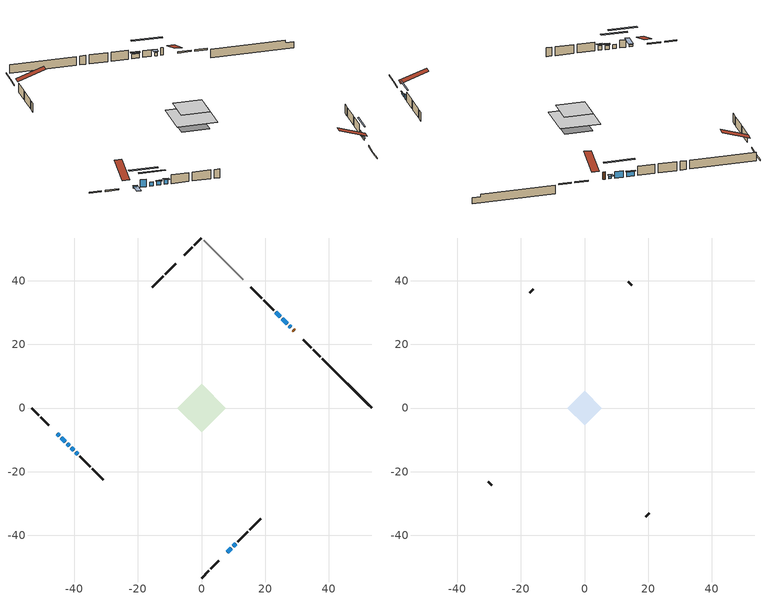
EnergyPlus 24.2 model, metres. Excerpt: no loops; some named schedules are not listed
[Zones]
conditioned space
 floor outside (Floor1 construction): -0.75,0 0,0.75 0.75,0 0,-0.75 z0.67
 floor adiabatic (AdiabaticFloorConstruction): -7.54,0 0,7.54 7.54,0 0,-7.54 z0.67
 floor foundation (Slab1 construction): -5.18,0 0,5.18 5.18,0 0,-5.18 z-1.67
 wall outside (RimJoist1 construction): 0,-53.38 2.24,-51.14 / -53.38,0 -51.14,-2.24 / 0,53.38 -2.24,51.14 / 37.32,16.07 35.08,18.31 z0.67:0.97
 wall outside (RimJoist2 construction): 2.9,-50.49 5.44,-47.95 / -50.49,-2.9 -47.95,-5.44 / -2.9,50.49 -5.44,47.95 / 34.42,18.96 31.88,21.51 z0.67:0.97
 wall outside (AdiabaticWallConstruction 1): 29.19,24.2 28.74,24.64 z0.67:2.7
 wall outside (AdiabaticWallConstruction): 28.09,25.3 27.6,25.79 z0.67:1.56; 8.13,-45.26 9.35,-44.03 / -45.26,-8.13 -44.64,-8.74 z0.67:1.23; 26.94,26.44 25.4,27.99 z0.67:2.42; -43.99,-9.4 -42.86,-10.53 z0.67:2.7; -42.2,-11.18 -41.52,-11.87 / -40.86,-12.52 -40.17,-13.21 z0.67:1.71; 24.74,28.64 23.37,30.01 / 10.01,-43.38 10.69,-42.69 / -39.52,-13.87 -38.84,-14.55 z0.67:1.91
 wall outside (Wall1 construction): 11.35,-42.04 14.56,-38.82 / -38.18,-15.21 -34.96,-18.42 / -8.13,45.25 -11.34,42.04 / 22.72,30.67 19.5,33.88 z0.67:3.11
 wall outside (Wall2 construction): 15.22,-38.17 18.63,-34.76 / -34.31,-19.08 -30.9,-22.49 / -12,41.38 -15.41,37.97 / 18.85,34.54 15.44,37.95 z0.67:3.11
 wall foundation (FoundationWall1 construction): 37.97,15.41,-1.67 37.97,15.41,0.67 51.84,1.54,0.67 51.84,1.54,0.01 53.38,0,0.01 53.38,0,-1.67
 wall adiabatic (Wall4 construction): 13.04,40.34 0.66,52.73 z0.67:3.11
 window (WindowConstruction 7): 28.08,25.3 27.6,25.79 z0.67:1.56
 window (WindowConstruction 8): 8.13,-45.25 9.35,-44.03 z0.67:1.23
 window (WindowConstruction 9): -45.25,-8.13 -44.64,-8.74 z0.67:1.23
 window (WindowConstruction): 26.94,26.44 25.4,27.99 z0.67:2.42
 window (WindowConstruction 1): -43.99,-9.4 -42.86,-10.53 z0.67:2.7
 window (WindowConstruction 2): -42.2,-11.19 -41.52,-11.87 z0.67:1.71
 window (WindowConstruction 3): 24.74,28.64 23.37,30.01 z0.67:1.91
 window (WindowConstruction 4): 10.01,-43.38 10.69,-42.69 z0.67:1.91
 window (WindowConstruction 5): -40.86,-12.53 -40.18,-13.21 z0.67:1.71
 window (WindowConstruction 6): -39.52,-13.87 -38.84,-14.55 z0.67:1.91
 door (Door): 29.19,24.2 28.74,24.64 z0.67:2.7
 ceiling adiabatic (AdiabaticFloorConstruction): 0,-7.54 7.54,0 0,7.54 -7.54,0 z0.67
attic - vented
 floor to conditioned space (Floor2 construction Reversed): -5.37,0 0,5.37 5.37,0 0,-5.37 z3.11
 wall outside (Wall3 construction): 19.28,-34.1 20.36,-33.02 / -30.24,-23.14 -29.16,-24.22 / -16.07,37.32 -17.15,36.24 / 14.78,38.6 13.7,39.68 z0.67:3.11
 roof outside (Roof1 construction): 7.47,-45.91,3.11 2.25,-40.68,5.57 0.87,-42.06,5.57 6.1,-47.29,3.11; -45.91,-7.47,3.11 -40.68,-2.25,5.57 -42.06,-0.87,5.57 -47.29,-6.1,3.11; -7.47,45.91,3.11 -2.25,40.68,5.57 -0.87,42.06,5.57 -6.1,47.29,3.11; 29.84,23.54,3.11 24.62,18.31,5.57 25.99,16.94,5.57 31.22,22.16,3.11
shading: 27.39,26 28.3,25.09 29.16,25.95 28.25,26.86 z1.86; 9.46,-43.93 8.02,-45.36 8.13,-45.47 9.56,-44.03 z1.38; -44.54,-8.85 -45.36,-8.02 -47.95,-10.61 -47.13,-11.43 z1.38; 23.24,30.15 29.1,24.29 29.53,24.72 23.67,30.58 z5.47; -40.7,-12.69 -46.14,-7.24 -46.58,-7.67 -41.13,-13.12 z5.75; -39.36,-14.03 -44.36,-9.03 -44.79,-9.46 -39.79,-14.46 z4.76; 23.16,30.22 24.95,28.43 25.38,28.86 23.59,30.65 z2.21; 12.42,-40.97 8.28,-45.1 8.49,-45.32 12.63,-41.18 z4.36; -39.96,-13.42 -41.07,-12.31 -41.5,-12.75 -40.4,-13.85 z2.01; -38.62,-14.76 -39.73,-13.65 -40.16,-14.09 -39.06,-15.19 z2.21
[Building]
Building 1: Terrain=Suburbs
[Site:Location]
Halifax Intl AP_NS: Latitude {deg}=44.88; Longitude {deg}=-63.51; Time Zone {hr}=-4; Elevation {m}=145; Keep Site Location Information=Yes
[Site:GroundTemperature:Shallow]
3.15511, 1.33576, 1.19006, 2.05344, 5.51939, 8.9692, 11.96, 13.8546, 14.0156, 12.4746, 9.56009, 6.2161
[Site:WaterMainsTemperature]
Calculation Method=Schedule; Temperature Schedule=mains temperature schedule
[Material] Roughness=Rough; Thermal Absorptance=0.9
Name | Thickness {m} | Conductivity {W/m-K} | Density {kg/m3} | Specific Heat {J/kg-K} | Solar Absorptance | Visible Absorptance
asphalt or fiberglass shingles | 0.00635 | 0.162714 | 1121.4 | 1465.45 | 0.4 | 0.4
ceiling loosefill ins | 0.254 | 0.0480833 | 16.02 | 1046.75 | 0.7 | 0.7
ceiling stud and cavity | 0.1397 | 0.12494 | 65.682 | 1177.47 | 0.7 | 0.7
concrete 4.0 in. | 0.1016 | 1.803125 | 2242.8 | 837.4 | 0.7 | 0.7
concrete 8.0 in. | 0.2032 | 1.803125 | 2242.8 | 837.4 | 0.7 | 0.7
door material | 0.04445 | 0.053851 | 512.64 | 1214.23 | 0.7 | 0.7
floor covering | 0.0127 | 0.0433444 | 54.468 | 1339.84 | 0.6 | 0.6
floor rigid ins; rim joist rigid ins; wall rigid ins | 0.051816 | 0.029427 | 32.04 | 1214.23 | 0.7 | 0.7
floor rigid ins 1; wall rigid ins 2 | 0.512978 | 0.029427 | 32.04 | 1214.23 | 0.7 | 0.7
floor stud and cavity | 0.1397 | 0.0959113 | 92.3553 | 1139.71 | 0.7 | 0.7
floor stud and cavity 1 | 0.1397 | 1.75129 | 37.0049 | 1207.88 | 0.7 | 0.7
furniture material conditioned space 1 | 0.1524 | 0.115458 | 640.8 | 1214.23 | 0.6 | 0.6
gypsum board | 0.0127 | 0.160291 | 801 | 837.4 | 0.6 | 0.6
osb sheathing 0.5 in. | 0.0127 | 0.115458 | 512.64 | 1214.23 | 0.7 | 0.7
osb sheathing 0.75 in. | 0.01905 | 0.115458 | 512.64 | 1214.23 | 0.7 | 0.7
osb sheathing 2.0 in. | 0.0508 | 0.115458 | 512.64 | 1214.23 | 0.7 | 0.7
rim joist stud and cavity | 0.0508 | 0.0407152 | 125.044 | 1163.47 | 0.6 | 0.6
wall rigid ins 1 | 0.051816 | 0.029427 | 32.04 | 1214.23 | 0.4 | 0.4
wall stud and cavity | 0.1397 | 0.244877 | 139.0536 | 1170.24 | 0.7 | 0.7
wall stud and cavity 1 | 0.1397 | 0.237545 | 139.0536 | 1170.24 | 0.7 | 0.7
wall stud and cavity 2 | 0.0889 | 6.1454 | 50.32683 | 1063.81 | 0.6 | 0.6
wall stud and cavity 3 | 0.1397 | 0.19047 | 139.0536 | 1170.24 | 0.7 | 0.7
wall stud and cavity 4 | 0.0889 | 0.380278 | 52.3479 | 1209.89 | 0.7 | 0.7
wall stud and cavity 5 | 0.0889 | 0.391764 | 83.0341 | 1211.67 | 0.7 | 0.7
wood siding | 0.0254 | 0.102417 | 544.68 | 1172.36 | 0.4 | 0.4
wood siding 1 | 0.00254 | 0.102417 | 544.68 | 1172.36 | 0.4 | 0.4
wood siding 2; wood siding 3; wood siding 4 | 0.0254 | 0.102417 | 544.68 | 1172.36 | 0.7 | 0.7
[WindowMaterial:SimpleGlazingSystem]
Name | U-Factor {W/m2-K} | Solar Heat Gain Coefficient
WindowMaterial | 2.92474 | 0.64
WindowMaterial 1 | 2.98322 | 0.58
WindowMaterial 2 | 3.00934 | 0.53
WindowMaterial 3 | 2.992306 | 0.55
WindowMaterial 4 | 2.76178 | 0.61
WindowMaterial 5 | 3.04681 | 0.44
[Construction]
AdiabaticFloorConstruction: floor stud and cavity 1, floor rigid ins 1, osb sheathing 0.75 in., floor covering
AdiabaticWallConstruction: wood siding 3, wall rigid ins 2, wall stud and cavity 4, gypsum board
AdiabaticWallConstruction 1: wood siding 4, wall rigid ins 2, wall stud and cavity 4, gypsum board
Door: door material
Floor1 construction: floor stud and cavity, floor rigid ins, osb sheathing 0.75 in., floor covering
Floor2 construction Reversed: gypsum board, ceiling stud and cavity, ceiling loosefill ins
FoundationWall1 construction: concrete 8.0 in.
furniture construction conditioned space 1: furniture material conditioned space 1
PartitionWallConstruction: gypsum board, wall stud and cavity 5, gypsum board
RimJoist1 construction; RimJoist2 construction: wood siding 2, rim joist rigid ins, osb sheathing 2.0 in., rim joist stud and cavity
Roof1 construction: asphalt or fiberglass shingles
Slab1 construction: concrete 4.0 in.
Wall1 construction: wood siding, wall rigid ins, osb sheathing 0.5 in., wall stud and cavity, gypsum board
Wall2 construction: wood siding, wall rigid ins, osb sheathing 0.5 in., wall stud and cavity 1, gypsum board
Wall3 construction: wood siding 1, wall stud and cavity 2
Wall4 construction: wall rigid ins 1, osb sheathing 0.5 in., wall stud and cavity 3, gypsum board
WindowConstruction: WindowMaterial
WindowConstruction 1: WindowMaterial 1
WindowConstruction 2; WindowConstruction 5: WindowMaterial 2
WindowConstruction 3; WindowConstruction 4; WindowConstruction 6: WindowMaterial 3
WindowConstruction 7: WindowMaterial 4
WindowConstruction 8; WindowConstruction 9: WindowMaterial 5
[Zone] Multiplier=1; Part of Total Floor Area=Yes
Name | Volume {m3}
attic - vented | 23.04
conditioned space | 425.4
[Space]
Name | Zone | Volume {m3}
attic - vented 1 | attic - vented | 23.04
conditioned space 1 | conditioned space | 425.4
[ZoneInfiltration:EffectiveLeakageArea]
infil attic - vented 1: Zone or Space=attic - vented 1; Schedule=Always On Discrete; Effective Air Leakage Area {cm2}=2063.28; Stack Coefficient=0.000340908; Wind Coefficient=1.24749e-05
[ZoneMixing]
whole house fan mix: Zone or Space=attic - vented; Schedule=Always On Continuous; Design Flow Rate Calculation Method=Flow/Zone; Design Flow Rate {m3/s}=0; Source Zone or Space=conditioned space
[SurfaceProperty:ExposedFoundationPerimeter]
Slab1: Exposed Perimeter Calculation Method=TotalExposedPerimeter; Total Exposed Perimeter {m}=21.793
[InternalMass] Zone or ZoneList=conditioned space; Space or SpaceList=conditioned space 1
Name | Construction | Surface Area {m2}
furniture mass conditioned space 1 | furniture construction conditioned space 1 | 67.4242
partition wall mass | PartitionWallConstruction | 168.561
[Lights]
interior lighting: Zone or ZoneList or Space or SpaceList=conditioned space 1; Schedule=interior lighting schedule; Design Level Calculation Method=LightingLevel; Lighting Level {W}=343.2; Return Air Fraction=0; Fraction Radiant=0.6; Fraction Visible=0.2; Fraction Replaceable=1
[People]
occupants: Zone or ZoneList or Space or SpaceList=conditioned space 1; Number of People Schedule=occupants schedule; Number of People Calculation Method=People; Number of People=3; Fraction Radiant=0.314171; Sensible Heat Fraction=0.56303; Activity Level Schedule=occupants activity schedule; Carbon Dioxide Generation Rate {m3/s-W}=0; Enable ASHRAE 55 Comfort Warnings=No; Mean Radiant Temperature Calculation Type=EnclosureAveraged
[ElectricEquipment] Zone or ZoneList or Space or SpaceList=conditioned space 1; Design Level Calculation Method=EquipmentLevel
Name | Schedule | Design Level {W} | Fraction Latent | Fraction Radiant | Fraction Lost
clothes dryer | clothes dryer schedule | 140.772 | 0.015 | 0.081 | 0.85
clothes washer | clothes washer schedule | 32.1985 | 0.03 | 0.162 | 0.7
cooking range | cooking range schedule | 208.969 | 0.08 | 0.432 | 0.2
dishwasher | dishwasher schedule | 66.8632 | 0.3 | 0.18 | 0.4
fridge | fridge schedule | 72.9452 | 0 | 0.6 | 0
mech vent bath fan 0 | mech vent bath fan 0 schedule | 50.2 | 0 | 0 | 1
mech vent house fan | mech vent house fan schedule | 19.9167 | 0 | 0 | 0.5
mech vent house fan cfis | mech vent house fan cfis schedule | 0 | 0 | 0 | 0
misc plug loads | misc plug loads schedule | 494.7 | 0.045 | 0.513 | 0.1
whole house fan | Always On Discrete | 0 | 0 | 0 | 1
[OtherEquipment] Zone or ZoneList or Space or SpaceList=conditioned space 1; Design Level Calculation Method=EquipmentLevel
Name | Fuel Type | Schedule | Design Level {W} | Fraction Latent | Fraction Radiant | Fraction Lost
clothes dryer 1 | Electricity | clothes dryer schedule | 0 | 0.015 | 0.081 | 0.85
cooking range 1 | Electricity | cooking range schedule | 0 | 0.08 | 0.432 | 0.2
general water use latent | None | general water use schedule | 59.3978 | 1 | 0 | 0
general water use sensible | None | general water use schedule | -58.539 | 0 | 0.6 | 0
mech vent house fan latent load | None | Always On Discrete | 0 | 1 | 0 | 0
mech vent house fan sensible load | None | Always On Discrete | 0 | 0 | 0 | 0
water heater energy adjustment1 | Electricity | Always On Discrete | 0.01 | 0 | 0 | 1
[ZoneInfiltration:DesignFlowRate] Zone or ZoneList or Space or SpaceList=conditioned space 1; Schedule=Always On Discrete; Design Flow Rate Calculation Method=Flow/Zone; Design Flow Rate {m3/s}=0
infil flow; natural vent flow; whole house fan flow
[ZoneControl:Thermostat]
conditioned space Thermostat: Zone or ZoneList=conditioned space; Control Type Schedule=conditioned space Thermostat Schedule; Control 1=conditioned space temperature setpoint; Temperature Difference Between Cutout And Setpoint {deltaC}=0
[ThermostatSetpoint:DualSetpoint]
conditioned space temperature setpoint: Heating Setpoint Temperature Schedule=heating setpoint; Cooling Setpoint Temperature Schedule=cooling setpoint
[Zone equipment]
conditioned space: electric baseboard
[Foundation:Kiva]
Foundation Kiva 1: Initial Indoor Air Temperature {C}=18; Wall Height Above Grade {m}=0.670011; Wall Depth Below Slab {m}=0.2032
[Foundation:Kiva:Settings]
Soil Conductivity {W/m-K}=0.849921; Soil Density {kg/m3}=1842.3; Soil Specific Heat {J/kg-K}=418.7; Ground Solar Absorptivity=0.9; Ground Thermal Absorptivity=0.9; Ground Surface Roughness {m}=0.03; Far-Field Width {m}=40; Deep-Ground Boundary Condition=ZeroFlux; Deep-Ground Depth {m}=40; Minimum Cell Dimension {m}=0.2; Maximum Cell Growth Coefficient=3; Simulation Timestep=Timestep
[Exterior:Lights]
exterior lighting: Schedule=exterior lighting schedule; Design Level {W}=75.6
[EnergyManagementSystem:Sensor] Output:Variable or Output:Meter Index Key=conditioned space
Name | Output:Variable or Output:Meter
conditioned_space_clg_unmet_s | Zone Cooling Setpoint Not Met Time
conditioned_space_htg_unmet_s | Zone Heating Setpoint Not Met Time
fridge_tin_s; tin_s; tin_s_1 | Zone Mean Air Temperature
tout_s | Zone Outdoor Air Drybulb Temperature
win_s | Zone Air Humidity Ratio
[Schedule:Constant]
Name | Hourly Value
Always On Continuous; mech vent house fan schedule; mech vent house fan cfis schedule; Always On Discrete | 1
occupants activity schedule | 117.228
fridge schedule | 0
[Schedule:Week:Daily]
interior lighting schedule Week Rule - Jan1-Jan27: interior lighting schedule day, interior lighting schedule day, interior lighting schedule day, interior lighting schedule day, interior lighting schedule day, interior lighting schedule day, interior lighting schedule day, interior lighting schedule default day, interior lighting schedule default day, interior lighting schedule default day, interior lighting schedule default day, interior lighting schedule default day
interior lighting schedule Week Rule - Jan28-Feb3: interior lighting schedule day, interior lighting schedule day, interior lighting schedule day, interior lighting schedule day, interior lighting schedule day 1, interior lighting schedule day 1, interior lighting schedule day 1, interior lighting schedule default day, interior lighting schedule default day, interior lighting schedule default day, interior lighting schedule default day, interior lighting schedule default day
interior lighting schedule Week Rule - Feb4-Feb24: interior lighting schedule day 1, interior lighting schedule day 1, interior lighting schedule day 1, interior lighting schedule day 1, interior lighting schedule day 1, interior lighting schedule day 1, interior lighting schedule day 1, interior lighting schedule default day, interior lighting schedule default day, interior lighting schedule default day, interior lighting schedule default day, interior lighting schedule default day
interior lighting schedule Week Rule - Feb25-Mar3: interior lighting schedule day 1, interior lighting schedule day 1, interior lighting schedule day 1, interior lighting schedule day 1, interior lighting schedule day 2, interior lighting schedule day 2, interior lighting schedule day 2, interior lighting schedule default day, interior lighting schedule default day, interior lighting schedule default day, interior lighting schedule default day, interior lighting schedule default day
interior lighting schedule Week Rule - Mar4-Mar31: interior lighting schedule day 2, interior lighting schedule day 2, interior lighting schedule day 2, interior lighting schedule day 2, interior lighting schedule day 2, interior lighting schedule day 2, interior lighting schedule day 2, interior lighting schedule default day, interior lighting schedule default day, interior lighting schedule default day, interior lighting schedule default day, interior lighting schedule default day
interior lighting schedule Week Rule - Apr1-Apr28: interior lighting schedule day 3, interior lighting schedule day 3, interior lighting schedule day 3, interior lighting schedule day 3, interior lighting schedule day 3, interior lighting schedule day 3, interior lighting schedule day 3, interior lighting schedule default day, interior lighting schedule default day, interior lighting schedule default day, interior lighting schedule default day, interior lighting schedule default day
interior lighting schedule Week Rule - Apr29-May5: interior lighting schedule day 3, interior lighting schedule day 3, interior lighting schedule day 4, interior lighting schedule day 4, interior lighting schedule day 4, interior lighting schedule day 4, interior lighting schedule day 4, interior lighting schedule default day, interior lighting schedule default day, interior lighting schedule default day, interior lighting schedule default day, interior lighting schedule default day
interior lighting schedule Week Rule - May6-May26: interior lighting schedule day 4, interior lighting schedule day 4, interior lighting schedule day 4, interior lighting schedule day 4, interior lighting schedule day 4, interior lighting schedule day 4, interior lighting schedule day 4, interior lighting schedule default day, interior lighting schedule default day, interior lighting schedule default day, interior lighting schedule default day, interior lighting schedule default day
interior lighting schedule Week Rule - May27-Jun2: interior lighting schedule day 4, interior lighting schedule day 4, interior lighting schedule day 4, interior lighting schedule day 4, interior lighting schedule day 4, interior lighting schedule day 5, interior lighting schedule day 5, interior lighting schedule default day, interior lighting schedule default day, interior lighting schedule default day, interior lighting schedule default day, interior lighting schedule default day
interior lighting schedule Week Rule - Jun3-Jun30: interior lighting schedule day 5, interior lighting schedule day 5, interior lighting schedule day 5, interior lighting schedule day 5, interior lighting schedule day 5, interior lighting schedule day 5, interior lighting schedule day 5, interior lighting schedule default day, interior lighting schedule default day, interior lighting schedule default day, interior lighting schedule default day, interior lighting schedule default day
interior lighting schedule Week Rule - Jul1-Jul28: interior lighting schedule day 6, interior lighting schedule day 6, interior lighting schedule day 6, interior lighting schedule day 6, interior lighting schedule day 6, interior lighting schedule day 6, interior lighting schedule day 6, interior lighting schedule default day, interior lighting schedule default day, interior lighting schedule default day, interior lighting schedule default day, interior lighting schedule default day
interior lighting schedule Week Rule - Jul29-Aug4: interior lighting schedule day 6, interior lighting schedule day 6, interior lighting schedule day 6, interior lighting schedule day 7, interior lighting schedule day 7, interior lighting schedule day 7, interior lighting schedule day 7, interior lighting schedule default day, interior lighting schedule default day, interior lighting schedule default day, interior lighting schedule default day, interior lighting schedule default day
interior lighting schedule Week Rule - Aug5-Aug25: interior lighting schedule day 7, interior lighting schedule day 7, interior lighting schedule day 7, interior lighting schedule day 7, interior lighting schedule day 7, interior lighting schedule day 7, interior lighting schedule day 7, interior lighting schedule default day, interior lighting schedule default day, interior lighting schedule default day, interior lighting schedule default day, interior lighting schedule default day
interior lighting schedule Week Rule - Aug26-Sep1: interior lighting schedule day 7, interior lighting schedule day 7, interior lighting schedule day 7, interior lighting schedule day 7, interior lighting schedule day 7, interior lighting schedule day 7, interior lighting schedule day 8, interior lighting schedule default day, interior lighting schedule default day, interior lighting schedule default day, interior lighting schedule default day, interior lighting schedule default day
interior lighting schedule Week Rule - Sep2-Sep29: interior lighting schedule day 8, interior lighting schedule day 8, interior lighting schedule day 8, interior lighting schedule day 8, interior lighting schedule day 8, interior lighting schedule day 8, interior lighting schedule day 8, interior lighting schedule default day, interior lighting schedule default day, interior lighting schedule default day, interior lighting schedule default day, interior lighting schedule default day
interior lighting schedule Week Rule - Sep30-Oct6: interior lighting schedule day 8, interior lighting schedule day 9, interior lighting schedule day 9, interior lighting schedule day 9, interior lighting schedule day 9, interior lighting schedule day 9, interior lighting schedule day 9, interior lighting schedule default day, interior lighting schedule default day, interior lighting schedule default day, interior lighting schedule default day, interior lighting schedule default day
interior lighting schedule Week Rule - Oct7-Oct27: interior lighting schedule day 9, interior lighting schedule day 9, interior lighting schedule day 9, interior lighting schedule day 9, interior lighting schedule day 9, interior lighting schedule day 9, interior lighting schedule day 9, interior lighting schedule default day, interior lighting schedule default day, interior lighting schedule default day, interior lighting schedule default day, interior lighting schedule default day
interior lighting schedule Week Rule - Oct28-Nov3: interior lighting schedule day 9, interior lighting schedule day 9, interior lighting schedule day 9, interior lighting schedule day 9, interior lighting schedule day 10, interior lighting schedule day 10, interior lighting schedule day 10, interior lighting schedule default day, interior lighting schedule default day, interior lighting schedule default day, interior lighting schedule default day, interior lighting schedule default day
interior lighting schedule Week Rule - Nov4-Nov24: interior lighting schedule day 10, interior lighting schedule day 10, interior lighting schedule day 10, interior lighting schedule day 10, interior lighting schedule day 10, interior lighting schedule day 10, interior lighting schedule day 10, interior lighting schedule default day, interior lighting schedule default day, interior lighting schedule default day, interior lighting schedule default day, interior lighting schedule default day
interior lighting schedule Week Rule - Nov25-Dec1: interior lighting schedule day 10, interior lighting schedule day 10, interior lighting schedule day 10, interior lighting schedule day 10, interior lighting schedule day 10, interior lighting schedule day 10, interior lighting schedule day 11, interior lighting schedule default day, interior lighting schedule default day, interior lighting schedule default day, interior lighting schedule default day, interior lighting schedule default day
interior lighting schedule Week Rule - Dec2-Dec31: interior lighting schedule day 11, interior lighting schedule day 11, interior lighting schedule day 11, interior lighting schedule day 11, interior lighting schedule day 11, interior lighting schedule day 11, interior lighting schedule day 11, interior lighting schedule default day, interior lighting schedule default day, interior lighting schedule default day, interior lighting schedule default day, interior lighting schedule default day
occupants schedule Week Rule - Jan1-Dec31: occupants schedule day, occupants schedule day, occupants schedule day, occupants schedule day, occupants schedule day, occupants schedule day, occupants schedule day, occupants schedule default day, occupants schedule default day, occupants schedule default day, occupants schedule default day, occupants schedule default day
clothes dryer schedule Week Rule - Jan1-Dec31: clothes dryer schedule day, clothes dryer schedule day, clothes dryer schedule day, clothes dryer schedule day, clothes dryer schedule day, clothes dryer schedule day, clothes dryer schedule day, clothes dryer schedule default day, clothes dryer schedule default day, clothes dryer schedule default day, clothes dryer schedule default day, clothes dryer schedule default day
clothes washer schedule Week Rule - Jan1-Dec31: clothes washer schedule day, clothes washer schedule day, clothes washer schedule day, clothes washer schedule day, clothes washer schedule day, clothes washer schedule day, clothes washer schedule day, clothes washer schedule default day, clothes washer schedule default day, clothes washer schedule default day, clothes washer schedule default day, clothes washer schedule default day
cooking range schedule Week Rule - Jan1-Dec31: cooking range schedule day, cooking range schedule day, cooking range schedule day, cooking range schedule day, cooking range schedule day, cooking range schedule day, cooking range schedule day, cooking range schedule default day, cooking range schedule default day, cooking range schedule default day, cooking range schedule default day, cooking range schedule default day
dishwasher schedule Week Rule - Jan1-Dec31: dishwasher schedule day, dishwasher schedule day, dishwasher schedule day, dishwasher schedule day, dishwasher schedule day, dishwasher schedule day, dishwasher schedule day, dishwasher schedule default day, dishwasher schedule default day, dishwasher schedule default day, dishwasher schedule default day, dishwasher schedule default day
mech vent bath fan 0 schedule Week Rule - Jan1-Dec31: mech vent bath fan 0 schedule day, mech vent bath fan 0 schedule day, mech vent bath fan 0 schedule day, mech vent bath fan 0 schedule day, mech vent bath fan 0 schedule day, mech vent bath fan 0 schedule day, mech vent bath fan 0 schedule day, mech vent bath fan 0 schedule default day, mech vent bath fan 0 schedule default day, mech vent bath fan 0 schedule default day, mech vent bath fan 0 schedule default day, mech vent bath fan 0 schedule default day
misc plug loads schedule Week Rule - Jan1-Dec31: misc plug loads schedule day, misc plug loads schedule day, misc plug loads schedule day, misc plug loads schedule day, misc plug loads schedule day, misc plug loads schedule day, misc plug loads schedule day, misc plug loads schedule default day, misc plug loads schedule default day, misc plug loads schedule default day, misc plug loads schedule default day, misc plug loads schedule default day
general water use schedule Week Rule - Jan1-Dec31: general water use schedule day, general water use schedule day, general water use schedule day, general water use schedule day, general water use schedule day, general water use schedule day, general water use schedule day, general water use schedule default day, general water use schedule default day, general water use schedule default day, general water use schedule default day, general water use schedule default day
exterior lighting schedule Week Rule - Jan1-Jan27: exterior lighting schedule day, exterior lighting schedule day, exterior lighting schedule day, exterior lighting schedule day, exterior lighting schedule day, exterior lighting schedule day, exterior lighting schedule day, exterior lighting schedule default day, exterior lighting schedule default day, exterior lighting schedule default day, exterior lighting schedule default day, exterior lighting schedule default day
exterior lighting schedule Week Rule - Jan28-Feb3: exterior lighting schedule day, exterior lighting schedule day, exterior lighting schedule day, exterior lighting schedule day, exterior lighting schedule day 1, exterior lighting schedule day 1, exterior lighting schedule day 1, exterior lighting schedule default day, exterior lighting schedule default day, exterior lighting schedule default day, exterior lighting schedule default day, exterior lighting schedule default day
exterior lighting schedule Week Rule - Feb4-Feb24: exterior lighting schedule day 1, exterior lighting schedule day 1, exterior lighting schedule day 1, exterior lighting schedule day 1, exterior lighting schedule day 1, exterior lighting schedule day 1, exterior lighting schedule day 1, exterior lighting schedule default day, exterior lighting schedule default day, exterior lighting schedule default day, exterior lighting schedule default day, exterior lighting schedule default day
exterior lighting schedule Week Rule - Feb25-Mar3: exterior lighting schedule day 1, exterior lighting schedule day 1, exterior lighting schedule day 1, exterior lighting schedule day 1, exterior lighting schedule day 2, exterior lighting schedule day 2, exterior lighting schedule day 2, exterior lighting schedule default day, exterior lighting schedule default day, exterior lighting schedule default day, exterior lighting schedule default day, exterior lighting schedule default day
exterior lighting schedule Week Rule - Mar4-Mar31: exterior lighting schedule day 2, exterior lighting schedule day 2, exterior lighting schedule day 2, exterior lighting schedule day 2, exterior lighting schedule day 2, exterior lighting schedule day 2, exterior lighting schedule day 2, exterior lighting schedule default day, exterior lighting schedule default day, exterior lighting schedule default day, exterior lighting schedule default day, exterior lighting schedule default day
exterior lighting schedule Week Rule - Apr1-Apr28: exterior lighting schedule day 3, exterior lighting schedule day 3, exterior lighting schedule day 3, exterior lighting schedule day 3, exterior lighting schedule day 3, exterior lighting schedule day 3, exterior lighting schedule day 3, exterior lighting schedule default day, exterior lighting schedule default day, exterior lighting schedule default day, exterior lighting schedule default day, exterior lighting schedule default day
exterior lighting schedule Week Rule - Apr29-May5: exterior lighting schedule day 3, exterior lighting schedule day 3, exterior lighting schedule day 4, exterior lighting schedule day 4, exterior lighting schedule day 4, exterior lighting schedule day 4, exterior lighting schedule day 4, exterior lighting schedule default day, exterior lighting schedule default day, exterior lighting schedule default day, exterior lighting schedule default day, exterior lighting schedule default day
exterior lighting schedule Week Rule - May6-May26: exterior lighting schedule day 4, exterior lighting schedule day 4, exterior lighting schedule day 4, exterior lighting schedule day 4, exterior lighting schedule day 4, exterior lighting schedule day 4, exterior lighting schedule day 4, exterior lighting schedule default day, exterior lighting schedule default day, exterior lighting schedule default day, exterior lighting schedule default day, exterior lighting schedule default day
exterior lighting schedule Week Rule - May27-Jun2: exterior lighting schedule day 4, exterior lighting schedule day 4, exterior lighting schedule day 4, exterior lighting schedule day 4, exterior lighting schedule day 4, exterior lighting schedule day 5, exterior lighting schedule day 5, exterior lighting schedule default day, exterior lighting schedule default day, exterior lighting schedule default day, exterior lighting schedule default day, exterior lighting schedule default day
exterior lighting schedule Week Rule - Jun3-Jun30: exterior lighting schedule day 5, exterior lighting schedule day 5, exterior lighting schedule day 5, exterior lighting schedule day 5, exterior lighting schedule day 5, exterior lighting schedule day 5, exterior lighting schedule day 5, exterior lighting schedule default day, exterior lighting schedule default day, exterior lighting schedule default day, exterior lighting schedule default day, exterior lighting schedule default day
exterior lighting schedule Week Rule - Jul1-Jul28: exterior lighting schedule day 6, exterior lighting schedule day 6, exterior lighting schedule day 6, exterior lighting schedule day 6, exterior lighting schedule day 6, exterior lighting schedule day 6, exterior lighting schedule day 6, exterior lighting schedule default day, exterior lighting schedule default day, exterior lighting schedule default day, exterior lighting schedule default day, exterior lighting schedule default day
exterior lighting schedule Week Rule - Jul29-Aug4: exterior lighting schedule day 6, exterior lighting schedule day 6, exterior lighting schedule day 6, exterior lighting schedule day 7, exterior lighting schedule day 7, exterior lighting schedule day 7, exterior lighting schedule day 7, exterior lighting schedule default day, exterior lighting schedule default day, exterior lighting schedule default day, exterior lighting schedule default day, exterior lighting schedule default day
exterior lighting schedule Week Rule - Aug5-Aug25: exterior lighting schedule day 7, exterior lighting schedule day 7, exterior lighting schedule day 7, exterior lighting schedule day 7, exterior lighting schedule day 7, exterior lighting schedule day 7, exterior lighting schedule day 7, exterior lighting schedule default day, exterior lighting schedule default day, exterior lighting schedule default day, exterior lighting schedule default day, exterior lighting schedule default day
exterior lighting schedule Week Rule - Aug26-Sep1: exterior lighting schedule day 7, exterior lighting schedule day 7, exterior lighting schedule day 7, exterior lighting schedule day 7, exterior lighting schedule day 7, exterior lighting schedule day 7, exterior lighting schedule day 8, exterior lighting schedule default day, exterior lighting schedule default day, exterior lighting schedule default day, exterior lighting schedule default day, exterior lighting schedule default day
exterior lighting schedule Week Rule - Sep2-Sep29: exterior lighting schedule day 8, exterior lighting schedule day 8, exterior lighting schedule day 8, exterior lighting schedule day 8, exterior lighting schedule day 8, exterior lighting schedule day 8, exterior lighting schedule day 8, exterior lighting schedule default day, exterior lighting schedule default day, exterior lighting schedule default day, exterior lighting schedule default day, exterior lighting schedule default day
exterior lighting schedule Week Rule - Sep30-Oct6: exterior lighting schedule day 8, exterior lighting schedule day 9, exterior lighting schedule day 9, exterior lighting schedule day 9, exterior lighting schedule day 9, exterior lighting schedule day 9, exterior lighting schedule day 9, exterior lighting schedule default day, exterior lighting schedule default day, exterior lighting schedule default day, exterior lighting schedule default day, exterior lighting schedule default day
exterior lighting schedule Week Rule - Oct7-Oct27: exterior lighting schedule day 9, exterior lighting schedule day 9, exterior lighting schedule day 9, exterior lighting schedule day 9, exterior lighting schedule day 9, exterior lighting schedule day 9, exterior lighting schedule day 9, exterior lighting schedule default day, exterior lighting schedule default day, exterior lighting schedule default day, exterior lighting schedule default day, exterior lighting schedule default day
exterior lighting schedule Week Rule - Oct28-Nov3: exterior lighting schedule day 9, exterior lighting schedule day 9, exterior lighting schedule day 9, exterior lighting schedule day 9, exterior lighting schedule day 10, exterior lighting schedule day 10, exterior lighting schedule day 10, exterior lighting schedule default day, exterior lighting schedule default day, exterior lighting schedule default day, exterior lighting schedule default day, exterior lighting schedule default day
[Schedule:Year]
interior lighting schedule: interior lighting schedule Week Rule - Jan1-Jan27, 1, 1, 1, 27, interior lighting schedule Week Rule - Jan28-Feb3, 1, 28, 2, 3, interior lighting schedule Week Rule - Feb4-Feb24, 2, 4, 2, 24, interior lighting schedule Week Rule - Feb25-Mar3, 2, 25, 3, 3, interior lighting schedule Week Rule - Mar4-Mar31, 3, 4, 3, 31, interior lighting schedule Week Rule - Apr1-Apr28, 4, 1, 4, 28, interior lighting schedule Week Rule - Apr29-May5, 4, 29, 5, 5, interior lighting schedule Week Rule - May6-May26, 5, 6, 5, 26, interior lighting schedule Week Rule - May27-Jun2, 5, 27, 6, 2, interior lighting schedule Week Rule - Jun3-Jun30, 6, 3, 6, 30, interior lighting schedule Week Rule - Jul1-Jul28, 7, 1, 7, 28, interior lighting schedule Week Rule - Jul29-Aug4, 7, 29, 8, 4, interior lighting schedule Week Rule - Aug5-Aug25, 8, 5, 8, 25, interior lighting schedule Week Rule - Aug26-Sep1, 8, 26, 9, 1, interior lighting schedule Week Rule - Sep2-Sep29, 9, 2, 9, 29, interior lighting schedule Week Rule - Sep30-Oct6, 9, 30, 10, 6, interior lighting schedule Week Rule - Oct7-Oct27, 10, 7, 10, 27, interior lighting schedule Week Rule - Oct28-Nov3, 10, 28, 11, 3, interior lighting schedule Week Rule - Nov4-Nov24, 11, 4, 11, 24, interior lighting schedule Week Rule - Nov25-Dec1, 11, 25, 12, 1, interior lighting schedule Week Rule - Dec2-Dec31, 12, 2, 12, 31
occupants schedule: occupants schedule Week Rule - Jan1-Dec31, 1, 1, 12, 31
clothes dryer schedule: clothes dryer schedule Week Rule - Jan1-Dec31, 1, 1, 12, 31
clothes washer schedule: clothes washer schedule Week Rule - Jan1-Dec31, 1, 1, 12, 31
cooking range schedule: cooking range schedule Week Rule - Jan1-Dec31, 1, 1, 12, 31
dishwasher schedule: dishwasher schedule Week Rule - Jan1-Dec31, 1, 1, 12, 31
mech vent bath fan 0 schedule: mech vent bath fan 0 schedule Week Rule - Jan1-Dec31, 1, 1, 12, 31
misc plug loads schedule: misc plug loads schedule Week Rule - Jan1-Dec31, 1, 1, 12, 31
general water use schedule: general water use schedule Week Rule - Jan1-Dec31, 1, 1, 12, 31
exterior lighting schedule: exterior lighting schedule Week Rule - Jan1-Jan27, 1, 1, 1, 27, exterior lighting schedule Week Rule - Jan28-Feb3, 1, 28, 2, 3, exterior lighting schedule Week Rule - Feb4-Feb24, 2, 4, 2, 24, exterior lighting schedule Week Rule - Feb25-Mar3, 2, 25, 3, 3, exterior lighting schedule Week Rule - Mar4-Mar31, 3, 4, 3, 31, exterior lighting schedule Week Rule - Apr1-Apr28, 4, 1, 4, 28, exterior lighting schedule Week Rule - Apr29-May5, 4, 29, 5, 5, exterior lighting schedule Week Rule - May6-May26, 5, 6, 5, 26, exterior lighting schedule Week Rule - May27-Jun2, 5, 27, 6, 2, exterior lighting schedule Week Rule - Jun3-Jun30, 6, 3, 6, 30, exterior lighting schedule Week Rule - Jul1-Jul28, 7, 1, 7, 28, exterior lighting schedule Week Rule - Jul29-Aug4, 7, 29, 8, 4, exterior lighting schedule Week Rule - Aug5-Aug25, 8, 5, 8, 25, exterior lighting schedule Week Rule - Aug26-Sep1, 8, 26, 9, 1, exterior lighting schedule Week Rule - Sep2-Sep29, 9, 2, 9, 29, exterior lighting schedule Week Rule - Sep30-Oct6, 9, 30, 10, 6, exterior lighting schedule Week Rule - Oct7-Oct27, 10, 7, 10, 27, exterior lighting schedule Week Rule - Oct28-Nov3, 10, 28, 11, 3, exterior lighting schedule Week Rule - Nov4-Nov24, 11, 4, 11, 24, exterior lighting schedule Week Rule - Nov25-Dec1, 11, 25, 12, 1, exterior lighting schedule Week Rule - Dec2-Dec31, 12, 2, 12, 31
[Schedule:Compact]
conditioned space Thermostat Schedule: Through: 12/31, For: AllDays, Until: 24:00, 4
mains temperature schedule: Through: 01/01, For: AllDays, Until: 24:00, 7.41, Through: 01/02, For: AllDays, Until: 24:00, 7.34833, Through: 01/03, For: AllDays, Until: 24:00, 7.28778, Through: 01/04, For: AllDays, Until: 24:00, 7.22889, Through: 01/05, For: AllDays, Until: 24:00, 7.17056, Through: 01/06, For: AllDays, Until: 24:00, 7.11333, Through: 01/07, For: AllDays, Until: 24:00, 7.05722, Through: 01/08, For: AllDays, Until: 24:00, 7.00167, Through: 01/09, For: AllDays, Until: 24:00, 6.94778, Through: 01/10, For: AllDays, Until: 24:00, 6.895, Through: 01/11, For: AllDays, Until: 24:00, 6.84333, Through: 01/12, For: AllDays, Until: 24:00, 6.79278, Through: 01/13, For: AllDays, Until: 24:00, 6.74389, Through: 01/14, For: AllDays, Until: 24:00, 6.69556, Through: 01/15, For: AllDays, Until: 24:00, 6.64889, Through: 01/16, For: AllDays, Until: 24:00, 6.60278, Through: 01/17, For: AllDays, Until: 24:00, 6.55833, Through: 01/18, For: AllDays, Until: 24:00, 6.515, Through: 01/19, For: AllDays, Until: 24:00, 6.47333, Through: 01/20, For: AllDays, Until: 24:00, 6.43278, Through: 01/21, For: AllDays, Until: 24:00, 6.39333, Through: 01/22, For: AllDays, Until: 24:00, 6.355, Through: 01/23, For: AllDays, Until: 24:00, 6.31833, Through: 01/24, For: AllDays, Until: 24:00, 6.28278, Through: 01/25, For: AllDays, Until: 24:00, 6.24889, Through: 01/26, For: AllDays, Until: 24:00, 6.21611, Through: 01/27, For: AllDays, Until: 24:00, 6.18444, Through: 01/28, For: AllDays, Until: 24:00, 6.15444, Through: 01/29, For: AllDays, Until: 24:00, 6.12556, Through: 01/30, For: AllDays, Until: 24:00, 6.09833, Through: 01/31, For: AllDays, Until: 24:00, 6.07222, Through: 02/01, For: AllDays, Until: 24:00, 6.04778, Through: 02/02, For: AllDays, Until: 24:00, 6.02444, Through: 02/03, For: AllDays, Until: 24:00, 6.00278, Through: 02/04, For: AllDays, Until: 24:00, 5.98222, Through: 02/05, For: AllDays, Until: 24:00, 5.96333, Through: 02/06, For: AllDays, Until: 24:00, 5.94556, Through: 02/07, For: AllDays, Until: 24:00, 5.92944, Through: 02/08, For: AllDays, Until: 24:00, 5.915, Through: 02/09, For: AllDays, Until: 24:00, 5.90167, Through: 02/10, For: AllDays, Until: 24:00, 5.89, Through: 02/11, For: AllDays, Until: 24:00, 5.87944, Through: 02/12, For: AllDays, Until: 24:00, 5.87056, Through: 02/13, For: AllDays, Until: 24:00, 5.86333, Through: 02/14, For: AllDays, Until: 24:00, 5.85722, Through: 02/15, For: AllDays, Until: 24:00, 5.85278, Through: 02/16, For: AllDays, Until: 24:00, 5.84944, Through: 02/17, For: AllDays, Until: 24:00, 5.84833, Through: 02/18, For: AllDays, Until: 24:00, 5.84778, Through: 02/19, For: AllDays, Until: 24:00, 5.84944, Through: 02/20, For: AllDays, Until: 24:00, 5.85167, Through: 02/21, For: AllDays, Until: 24:00, 5.85611, Through: 02/22, For: AllDays, Until: 24:00, 5.86167, Through: 02/23, For: AllDays, Until: 24:00, 5.86889, Through: 02/24, For: AllDays, Until: 24:00, 5.87722, Through: 02/25, For: AllDays, Until: 24:00, 5.88722, Through: 02/26, For: AllDays, Until: 24:00, 5.89889, Through: 02/27, For: AllDays, Until: 24:00, 5.91167, Through: 02/28, For: AllDays, Until: 24:00, 5.92611, Through: 03/01, For: AllDays, Until: 24:00, 5.94222, Through: 03/02, For: AllDays, Until: 24:00, 5.95944, Through: 03/03, For: AllDays, Until: 24:00, 5.97778, Through: 03/04, For: AllDays, Until: 24:00, 5.99778, Through: 03/05, For: AllDays, Until: 24:00, 6.01944, Through: 03/06, For: AllDays, Until: 24:00, 6.04222, Through: 03/07, For: AllDays, Until: 24:00, 6.06667, Through: 03/08, For: AllDays, Until: 24:00, 6.09222, Through: 03/09, For: AllDays, Until: 24:00, 6.11944, Through: 03/10, For: AllDays, Until: 24:00, 6.14778, Through: 03/11, For: AllDays, Until: 24:00, 6.17722, Through: 03/12, For: AllDays, Until: 24:00, 6.20833, Through: 03/13, For: AllDays, Until: 24:00, 6.24111, Through: 03/14, For: AllDays, Until: 24:00, 6.275, Through: 03/15, For: AllDays, Until: 24:00, 6.31, Through: 03/16, For: AllDays, Until: 24:00, 6.34667, Through: 03/17, For: AllDays, Until: 24:00, 6.38444, Through: 03/18, For: AllDays, Until: 24:00, 6.42333, Through: 03/19, For: AllDays, Until: 24:00, 6.46389, Through: 03/20, For: AllDays, Until: 24:00, 6.50556, Through: 03/21, For: AllDays, Until: 24:00, 6.54833, Through: 03/22, For: AllDays, Until: 24:00, 6.59278, Through: 03/23, For: AllDays, Until: 24:00, 6.63833, Through: 03/24, For: AllDays, Until: 24:00, 6.685, Through: 03/25, For: AllDays, Until: 24:00, 6.73278, Through: 03/26, For: AllDays, Until: 24:00, 6.78167, Through: 03/27, For: AllDays, Until: 24:00, 6.83167, Through: 03/28, For: AllDays, Until: 24:00, 6.88333, Through: 03/29, For: AllDays, Until: 24:00, 6.93611, Through: 03/30, For: AllDays, Until: 24:00, 6.98944, Through: 03/31, For: AllDays, Until: 24:00, 7.04444, Through: 04/01, For: AllDays, Until: 24:00, 7.1, Through: 04/02, For: AllDays, Until: 24:00, 7.15722, Through: 04/03, For: AllDays, Until: 24:00, 7.21556, Through: 04/04, For: AllDays, Until: 24:00, 7.27444, Through: 04/05, For: AllDays, Until: 24:00, 7.33444, Through: 04/06, For: AllDays, Until: 24:00, 7.39556, Through: 04/07, For: AllDays, Until: 24:00, 7.45778, Through: 04/08, For: AllDays, Until: 24:00, 7.52111, Through: 04/09, For: AllDays, Until: 24:00, 7.585, Through: 04/10, For: AllDays, Until: 24:00, 7.65, Through: 04/11, For: AllDays, Until: 24:00, 7.71611, Through: 04/12, For: AllDays, Until: 24:00, 7.78333, Through: 04/13, For: AllDays, Until: 24:00, 7.85111, Through: 04/14, For: AllDays, Until: 24:00, 7.91944, Through: 04/15, For: AllDays, Until: 24:00, 7.98889, Through: 04/16, For: AllDays, Until: 24:00, 8.05944, Through: 04/17, For: AllDays, Until: 24:00, 8.13056, Through: 04/18, For: AllDays, Until: 24:00, 8.20222, Through: 04/19, For: AllDays, Until: 24:00, 8.275, Through: 04/20, For: AllDays, Until: 24:00, 8.34833, Through: 04/21, For: AllDays, Until: 24:00, 8.42222, Through: 04/22, For: AllDays, Until: 24:00, 8.49722, Through: 04/23, For: AllDays, Until: 24:00, 8.57278, Through: 04/24, For: AllDays, Until: 24:00, 8.64889, Through: 04/25, For: AllDays, Until: 24:00, 8.72556, Through: 04/26, For: AllDays, Until: 24:00, 8.80278, Through: 04/27, For: AllDays, Until: 24:00, 8.88111, Through: 04/28, For: AllDays, Until: 24:00, 8.95944, Through: 04/29, For: AllDays, Until: 24:00, 9.03833, Through: 04/30, For: AllDays, Until: 24:00, 9.11778, Through: 05/01, For: AllDays, Until: 24:00, 9.19778, Through: 05/02, For: AllDays, Until: 24:00, 9.27833, Through: 05/03, For: AllDays, Until: 24:00, 9.35944, Through: 05/04, For: AllDays, Until: 24:00, 9.44056, Through: 05/05, For: AllDays, Until: 24:00, 9.52278, Through: 05/06, For: AllDays, Until: 24:00, 9.60444, Through: 05/07, For: AllDays, Until: 24:00, 9.68722, Through: 05/08, For: AllDays, Until: 24:00, 9.77, Through: 05/09, For: AllDays, Until: 24:00, 9.85278, Through: 05/10, For: AllDays, Until: 24:00, 9.93611, Through: 05/11, For: AllDays, Until: 24:00, 10.02, Through: 05/12, For: AllDays, Until: 24:00, 10.1039, Through: 05/13, For: AllDays, Until: 24:00, 10.1878, Through: 05/14, For: AllDays, Until: 24:00, 10.2722, Through: 05/15, For: AllDays, Until: 24:00, 10.3561, Through: 05/16, For: AllDays, Until: 24:00, 10.4406, Through: 05/17, For: AllDays, Until: 24:00, 10.5256, Through: 05/18, For: AllDays, Until: 24:00, 10.61, Through: 05/19, For: AllDays, Until: 24:00, 10.6944, Through: 05/20, For: AllDays, Until: 24:00, 10.7794, Through: 05/21, For: AllDays, Until: 24:00, 10.8639, Through: 05/22, For: AllDays, Until: 24:00, 10.9489, Through: 05/23, For: AllDays, Until: 24:00, 11.0333, Through: 05/24, For: AllDays, Until: 24:00, 11.1178, Through: 05/25, For: AllDays, Until: 24:00, 11.2022, Through: 05/26, For: AllDays, Until: 24:00, 11.2867, Through: 05/27, For: AllDays, Until: 24:00, 11.3711, Through: 05/28, For: AllDays, Until: 24:00, 11.455, Through: 05/29, For: AllDays, Until: 24:00, 11.5389, Through: 05/30, For: AllDays, Until: 24:00, 11.6222, Through: 05/31, For: AllDays, Until: 24:00, 11.7056, Through: 06/01, For: AllDays, Until: 24:00, 11.7883, Through: 06/02, For: AllDays, Until: 24:00, 11.8711, Through: 06/03, For: AllDays, Until: 24:00, 11.9539, Through: 06/04, For: AllDays, Until: 24:00, 12.0356, Through: 06/05, For: AllDays, Until: 24:00, 12.1172, Through: 06/06, For: AllDays, Until: 24:00, 12.1989, Through: 06/07, For: AllDays, Until: 24:00, 12.2794, Through: 06/08, For: AllDays, Until: 24:00, 12.36, Through: 06/09, For: AllDays, Until: 24:00, 12.44, Through: 06/10, For: AllDays, Until: 24:00, 12.5194, Through: 06/11, For: AllDays, Until: 24:00, 12.5983, Through: 06/12, For: AllDays, Until: 24:00, 12.6767, Through: 06/13, For: AllDays, Until: 24:00, 12.7544, Through: 06/14, For: AllDays, Until: 24:00, 12.8317, Through: 06/15, For: AllDays, Until: 24:00, 12.9083, Through: 06/16, For: AllDays, Until: 24:00, 12.9844, Through: 06/17, For: AllDays, Until: 24:00, 13.0594, Through: 06/18, For: AllDays, Until: 24:00, 13.1344, Through: 06/19, For: AllDays, Until: 24:00, 13.2083, Through: 06/20, For: AllDays, Until: 24:00, 13.2811, Through: 06/21, For: AllDays, Until: 24:00, 13.3539, Through: 06/22, For: AllDays, Until: 24:00, 13.4256, Through: 06/23, For: AllDays, Until: 24:00, 13.4967, Through: 06/24, For: AllDays, Until: 24:00, 13.5667, Through: 06/25, For: AllDays, Until: 24:00, 13.6361, Through: 06/26, For: AllDays, Until: 24:00, 13.7044, Through: 06/27, For: AllDays, Until: 24:00, 13.7717, Through: 06/28, For: AllDays, Until: 24:00, 13.8389, Through: 06/29, For: AllDays, Until: 24:00, 13.9044, Through: 06/30, For: AllDays, Until: 24:00, 13.9694, Through: 07/01, For: AllDays, Until: 24:00, 14.0333, Through: 07/02, For: AllDays, Until: 24:00, 14.0961, Through: 07/03, For: AllDays, Until: 24:00, 14.1583, Through: 07/04, For: AllDays, Until: 24:00, 14.2189, Through: 07/05, For: AllDays, Until: 24:00, 14.2789, Through: 07/06, For: AllDays, Until: 24:00, 14.3378, Through: 07/07, For: AllDays, Until: 24:00, 14.3956, Through: 07/08, For: AllDays, Until: 24:00, 14.4522, Through: 07/09, For: AllDays, Until: 24:00, 14.5083, Through: 07/10, For: AllDays, Until: 24:00, 14.5628, Through: 07/11, For: AllDays, Until: 24:00, 14.6161, Through: 07/12, For: AllDays, Until: 24:00, 14.6683, Through: 07/13, For: AllDays, Until: 24:00, 14.7194, Through: 07/14, For: AllDays, Until: 24:00, 14.7694, Through: 07/15, For: AllDays, Until: 24:00, 14.8183, Through: 07/16, For: AllDays, Until: 24:00, 14.8661, Through: 07/17, For: AllDays, Until: 24:00, 14.9122, Through: 07/18, For: AllDays, Until: 24:00, 14.9572, Through: 07/19, For: AllDays, Until: 24:00, 15.0011, Through: 07/20, For: AllDays, Until: 24:00, 15.0439, Through: 07/21, For: AllDays, Until: 24:00, 15.0856, Through: 07/22, For: AllDays, Until: 24:00, 15.1256, Through: 07/23, For: AllDays, Until: 24:00, 15.1644, Through: 07/24, For: AllDays, Until: 24:00, 15.2017, Through: 07/25, For: AllDays, Until: 24:00, 15.2383, Through: 07/26, For: AllDays, Until: 24:00, 15.2728, Through: 07/27, For: AllDays, Until: 24:00, 15.3067, Through: 07/28, For: AllDays, Until: 24:00, 15.3389, Through: 07/29, For: AllDays, Until: 24:00, 15.3694, Through: 07/30, For: AllDays, Until: 24:00, 15.3989, Through: 07/31, For: AllDays, Until: 24:00, 15.4272, Through: 08/01, For: AllDays, Until: 24:00, 15.4539, Through: 08/02, For: AllDays, Until: 24:00, 15.4794, Through: 08/03, For: AllDays, Until: 24:00, 15.5033, Through: 08/04, For: AllDays, Until: 24:00, 15.5261, Through: 08/05, For: AllDays, Until: 24:00, 15.5472, Through: 08/06, For: AllDays, Until: 24:00, 15.5667, Through: 08/07, For: AllDays, Until: 24:00, 15.585, Through: 08/08, For: AllDays, Until: 24:00, 15.6022, Through: 08/09, For: AllDays, Until: 24:00, 15.6172, Through: 08/10, For: AllDays, Until: 24:00, 15.6317, Through: 08/11, For: AllDays, Until: 24:00, 15.6439, Through: 08/12, For: AllDays, Until: 24:00, 15.655, Through: 08/13, For: AllDays, Until: 24:00, 15.665, Through: 08/14, For: AllDays, Until: 24:00, 15.6733, Through: 08/15, For: AllDays, Until: 24:00, 15.68, Through: 08/16, For: AllDays, Until: 24:00, 15.6856, Through: 08/17, For: AllDays, Until: 24:00, 15.6894, Through: 08/18, For: AllDays, Until: 24:00, 15.6917, Through: 08/19, For: AllDays, Until: 24:00, 15.6928, Through: 08/20, For: AllDays, Until: 24:00, 15.6922, Through: 08/21, For: AllDays, Until: 24:00, 15.69, Through: 08/22, For: AllDays, Until: 24:00, 15.6867, Through: 08/23, For: AllDays, Until: 24:00, 15.6822, Through: 08/24, For: AllDays, Until: 24:00, 15.6756, Through: 08/25, For: AllDays, Until: 24:00, 15.6678, Through: 08/26, For: AllDays, Until: 24:00, 15.6589, Through: 08/27, For: AllDays, Until: 24:00, 15.6478, Through: 08/28, For: AllDays, Until: 24:00, 15.6361, Through: 08/29, For: AllDays, Until: 24:00, 15.6222, Through: 08/30, For: AllDays, Until: 24:00, 15.6072, Through: 08/31, For: AllDays, Until: 24:00, 15.5911, Through: 09/01, For: AllDays, Until: 24:00, 15.5733, Through: 09/02, For: AllDays, Until: 24:00, 15.5539, Through: 09/03, For: AllDays, Until: 24:00, 15.5333, Through: 09/04, For: AllDays, Until: 24:00, 15.5111, Through: 09/05, For: AllDays, Until: 24:00, 15.4878, Through: 09/06, For: AllDays, Until: 24:00, 15.4628, Through: 09/07, For: AllDays, Until: 24:00, 15.4367, Through: 09/08, For: AllDays, Until: 24:00, 15.4089, Through: 09/09, For: AllDays, Until: 24:00, 15.38, Through: 09/10, For: AllDays, Until: 24:00, 15.3494, Through: 09/11, For: AllDays, Until: 24:00, 15.3178, Through: 09/12, For: AllDays, Until: 24:00, 15.2844, Through: 09/13, For: AllDays, Until: 24:00, 15.25, Through: 09/14, For: AllDays, Until: 24:00, 15.2144, Through: 09/15, For: AllDays, Until: 24:00, 15.1772, Through: 09/16, For: AllDays, Until: 24:00, 15.1389, Through: 09/17, For: AllDays, Until: 24:00, 15.0989, Through: 09/18, For: AllDays, Until: 24:00, 15.0583, Through: 09/19, For: AllDays, Until: 24:00, 15.0161, Through: 09/20, For: AllDays, Until: 24:00, 14.9722, Through: 09/21, For: AllDays, Until: 24:00, 14.9278, Through: 09/22, For: AllDays, Until: 24:00, 14.8817, Through: 09/23, For: AllDays, Until: 24:00, 14.8344, Through: 09/24, For: AllDays, Until: 24:00, 14.7861, Through: 09/25, For: AllDays, Until: 24:00, 14.7367, Through: 09/26, For: AllDays, Until: 24:00, 14.6861, Through: 09/27, For: AllDays, Until: 24:00, 14.6339, Through: 09/28, For: AllDays, Until: 24:00, 14.5811, Through: 09/29, For: AllDays, Until: 24:00, 14.5267, Through: 09/30, For: AllDays, Until: 24:00, 14.4717, Through: 10/01, For: AllDays, Until: 24:00, 14.415, Through: 10/02, For: AllDays, Until: 24:00, 14.3578, Through: 10/03, For: AllDays, Until: 24:00, 14.2989, Through: 10/04, For: AllDays, Until: 24:00, 14.2394, Through: 10/05, For: AllDays, Until: 24:00, 14.1789, Through: 10/06, For: AllDays, Until: 24:00, 14.1172, Through: 10/07, For: AllDays, Until: 24:00, 14.0544, Through: 10/08, For: AllDays, Until: 24:00, 13.9911, Through: 10/09, For: AllDays, Until: 24:00, 13.9267, Through: 10/10, For: AllDays, Until: 24:00, 13.8611, Through: 10/11, For: AllDays, Until: 24:00, 13.7944, Through: 10/12, For: AllDays, Until: 24:00, 13.7272, Through: 10/13, For: AllDays, Until: 24:00, 13.6594, Through: 10/14, For: AllDays, Until: 24:00, 13.59, Through: 10/15, For: AllDays, Until: 24:00, 13.5206, Through: 10/16, For: AllDays, Until: 24:00, 13.4494, Through: 10/17, For: AllDays, Until: 24:00, 13.3783, Through: 10/18, For: AllDays, Until: 24:00, 13.3061, Through: 10/19, For: AllDays, Until: 24:00, 13.2328, Through: 10/20, For: AllDays, Until: 24:00, 13.1594, Through: 10/21, For: AllDays, Until: 24:00, 13.085, Through: 10/22, For: AllDays, Until: 24:00, 13.01, Through: 10/23, For: AllDays, Until: 24:00, 12.9339, Through: 10/24, For: AllDays, Until: 24:00, 12.8578, Through: 10/25, For: AllDays, Until: 24:00, 12.7806, Through: 10/26, For: AllDays, Until: 24:00, 12.7028, Through: 10/27, For: AllDays, Until: 24:00, 12.625, Through: 10/28, For: AllDays, Until: 24:00, 12.5461, Through: 10/29, For: AllDays, Until: 24:00, 12.4667, Through: 10/30, For: AllDays, Until: 24:00, 12.3872, Through: 10/31, For: AllDays, Until: 24:00, 12.3067, Through: 11/01, For: AllDays, Until: 24:00, 12.2261, Through: 11/02, For: AllDays, Until: 24:00, 12.145, Through: 11/03, For: AllDays, Until: 24:00, 12.0633, Through: 11/04, For: AllDays, Until: 24:00, 11.9817, Through: 11/05, For: AllDays, Until: 24:00, 11.8994, Through: 11/06, For: AllDays, Until: 24:00, 11.8167, Through: 11/07, For: AllDays, Until: 24:00, 11.7339, Through: 11/08, For: AllDays, Until: 24:00, 11.6506, Through: 11/09, For: AllDays, Until: 24:00, 11.5672, Through: 11/10, For: AllDays, Until: 24:00, 11.4833, Through: 11/11, For: AllDays, Until: 24:00, 11.3994, Through: 11/12, For: AllDays, Until: 24:00, 11.315, Through: 11/13, For: AllDays, Until: 24:00, 11.2311, Through: 11/14, For: AllDays, Until: 24:00, 11.1467, Through: 11/15, For: AllDays, Until: 24:00, 11.0622, Through: 11/16, For: AllDays, Until: 24:00, 10.9772, Through: 11/17, For: AllDays, Until: 24:00, 10.8928, Through: 11/18, For: AllDays, Until: 24:00, 10.8083, Through: 11/19, For: AllDays, Until: 24:00, 10.7233, Through: 11/20, For: AllDays, Until: 24:00, 10.6389, Through: 11/21, For: AllDays, Until: 24:00, 10.5539, Through: 11/22, For: AllDays, Until: 24:00, 10.4694, Through: 11/23, For: AllDays, Until: 24:00, 10.385, Through: 11/24, For: AllDays, Until: 24:00, 10.3006, Through: 11/25, For: AllDays, Until: 24:00, 10.2161, Through: 11/26, For: AllDays, Until: 24:00, 10.1322, Through: 11/27, For: AllDays, Until: 24:00, 10.0483, Through: 11/28, For: AllDays, Until: 24:00, 9.96444, Through: 11/29, For: AllDays, Until: 24:00, 9.88111, Through: 11/30, For: AllDays, Until: 24:00, 9.79778, Through: 12/01, For: AllDays, Until: 24:00, 9.715, Through: 12/02, For: AllDays, Until: 24:00, 9.63278, Through: 12/03, For: AllDays, Until: 24:00, 9.55056, Through: 12/04, For: AllDays, Until: 24:00, 9.46833, Through: 12/05, For: AllDays, Until: 24:00, 9.38667, Through: 12/06, For: AllDays, Until: 24:00, 9.30611, Through: 12/07, For: AllDays, Until: 24:00, 9.225, Through: 12/08, For: AllDays, Until: 24:00, 9.145, Through: 12/09, For: AllDays, Until: 24:00, 9.065, Through: 12/10, For: AllDays, Until: 24:00, 8.98611, Through: 12/11, For: AllDays, Until: 24:00, 8.90722, Through: 12/12, For: AllDays, Until: 24:00, 8.82944, Through: 12/13, For: AllDays, Until: 24:00, 8.75167, Through: 12/14, For: AllDays, Until: 24:00, 8.675, Through: 12/15, For: AllDays, Until: 24:00, 8.59833, Through: 12/16, For: AllDays, Until: 24:00, 8.52278, Through: 12/17, For: AllDays, Until: 24:00, 8.44778, Through: 12/18, For: AllDays, Until: 24:00, 8.37333, Through: 12/19, For: AllDays, Until: 24:00, 8.29944, Through: 12/20, For: AllDays, Until: 24:00, 8.22667, Through: 12/21, For: AllDays, Until: 24:00, 8.15444, Through: 12/22, For: AllDays, Until: 24:00, 8.08333, Through: 12/23, For: AllDays, Until: 24:00, 8.01278, Through: 12/24, For: AllDays, Until: 24:00, 7.94278, Through: 12/25, For: AllDays, Until: 24:00, 7.87389, Through: 12/26, For: AllDays, Until: 24:00, 7.80611, Through: 12/27, For: AllDays, Until: 24:00, 7.73889, Through: 12/28, For: AllDays, Until: 24:00, 7.67222, Through: 12/29, For: AllDays, Until: 24:00, 7.60722, Through: 12/30, For: AllDays, Until: 24:00, 7.54278, Through: 12/31, For: AllDays, Until: 24:00, 7.47944
